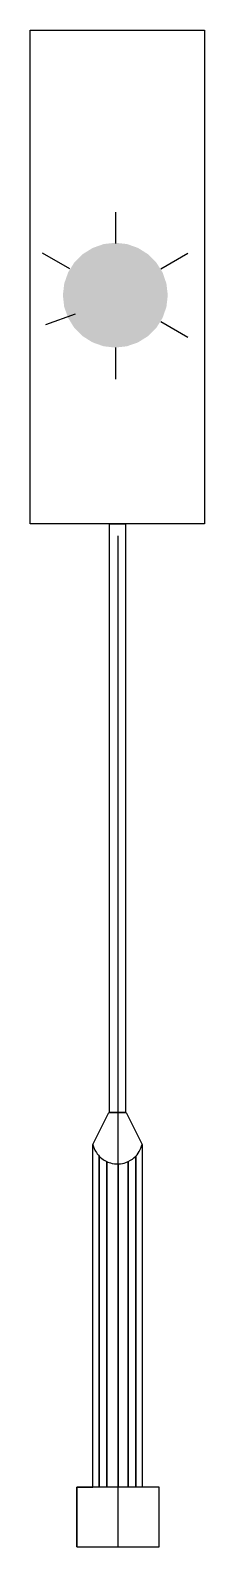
# Model space of a CAD drawing. Extents: x -0.12 to 0.12, y 0 to 2.1.
import ezdxf

# ---------------------------------------------------------------- set-up
doc = ezdxf.new("R2010")
doc.units = 0
doc.header["$MEASUREMENT"] = 0
doc.layers.add('DenTinHieuGiaoThongDung-KHKS', color=7, linetype='Continuous')

msp = doc.modelspace()

# ---------------------------------------------------------------- hatches: boundary and pattern name
at = {"layer": 'DenTinHieuGiaoThongDung-KHKS'}
msp.add_hatch(color=2, dxfattribs=at).paths.add_polyline_path([(0.067, 1.7494), (0.0617, 1.7647), (0.053, 1.7784), (0.0416, 1.7899), (0.0278, 1.7986), (0.0125, 1.804), (-0.0036, 1.8058), (-0.0198, 1.804), (-0.0351, 1.7986), (-0.0489, 1.79), (-0.0604, 1.7786), (-0.069, 1.7648), (-0.0744, 1.7495), (-0.0763, 1.7334), (-0.0745, 1.7172), (-0.0692, 1.7019), (-0.0606, 1.6881), (-0.0491, 1.6766), (-0.0354, 1.6679), (-0.0201, 1.6625), (-0.004, 1.6606), (0.0122, 1.6624), (0.0275, 1.6677), (0.0413, 1.6763), (0.0529, 1.6877), (0.0616, 1.7015), (0.067, 1.7168), (0.0689, 1.7329), (0.0689, 1.7332)])

# ---------------------------------------------------------------- linework, layer by layer
at = {"color": 0}
msp.add_line((0, 0), (0, 1.4), dxfattribs=at)
at = {"layer": 'DenTinHieuGiaoThongDung-KHKS', "color": 7}
for points in [[(-0.0571, 0), (0.0571, 0), (0.0571, 0.0824), (-0.0571, 0.0824), (-0.0571, 0), (-0.0571, 0.0824), (-0.0348, 0.0824), (-0.0348, 0.5571), (-0.0126, 0.6014), (-0.0116, 0.6014), (-0.0116, 1.4164), (-0.1214, 1.4164), (-0.1214, 2.1), (0.1199, 2.1), (0.1199, 1.4164), (0.0102, 1.4164), (-0.0116, 1.4164), (0.0102, 1.4164), (0.0102, 0.6014), (-0.0116, 0.6014), (0.0112, 0.6014), (0.0334, 0.5571), (0.0334, 0.0824), (0.0246, 0.0824), (0.0246, 0.5409), (0.0246, 0.0824), (0.0142, 0.0824), (0.0142, 0.5333), (0.0142, 0.0824), (0, 0.0824), (0, 0.53), (0, 0.0824), (-0.0156, 0.0824), (-0.0156, 0.5333), (-0.0156, 0.0824), (-0.026, 0.0824), (-0.026, 0.5409), (-0.026, 0.0824), (-0.0348, 0.0824), (-0.0348, 0.5571), (-0.0343, 0.5553), (-0.0338, 0.5538), (-0.0329, 0.5514), (-0.0319, 0.5493), (-0.031, 0.5476), (-0.0299, 0.5458), (-0.0287, 0.544), (-0.0272, 0.5422), (-0.026, 0.5409), (-0.0245, 0.5394), (-0.0223, 0.5375), (-0.0207, 0.5363), (-0.019, 0.5352), (-0.0173, 0.5342), (-0.0156, 0.5333), (-0.0139, 0.5326), (-0.0104, 0.5314), (-0.0081, 0.5308), (-0.0048, 0.5302), (-0.0026, 0.5301), (-0.0007, 0.53), (0, 0.53), (0.0034, 0.5302), (0.006, 0.5307), (0.0084, 0.5312), (0.0108, 0.532), (0.0142, 0.5333), (0.0175, 0.5351), (0.02, 0.5368), (0.0221, 0.5384), (0.0246, 0.5409), (0.0263, 0.5428), (0.0278, 0.5448), (0.0294, 0.5473), (0.0309, 0.5499), (0.0318, 0.5521), (0.0327, 0.5546), (0.0334, 0.5571)], [(-0.0034, 1.8483), (-0.0034, 1.8048)], [(-0.0666, 1.7695), (-0.1043, 1.7913)], [(-0.0666, 1.7695), (-0.1043, 1.7913)], [(0.0592, 1.7695), (0.0968, 1.7913)], [(-0.0594, 1.7071), (-0.1003, 1.6921)], [(0.0592, 1.6969), (0.0968, 1.6752)], [(-0.0037, 1.6606), (-0.0037, 1.6171)]]:
    msp.add_lwpolyline(points, dxfattribs=at)

doc.saveas('drawing.dxf')
